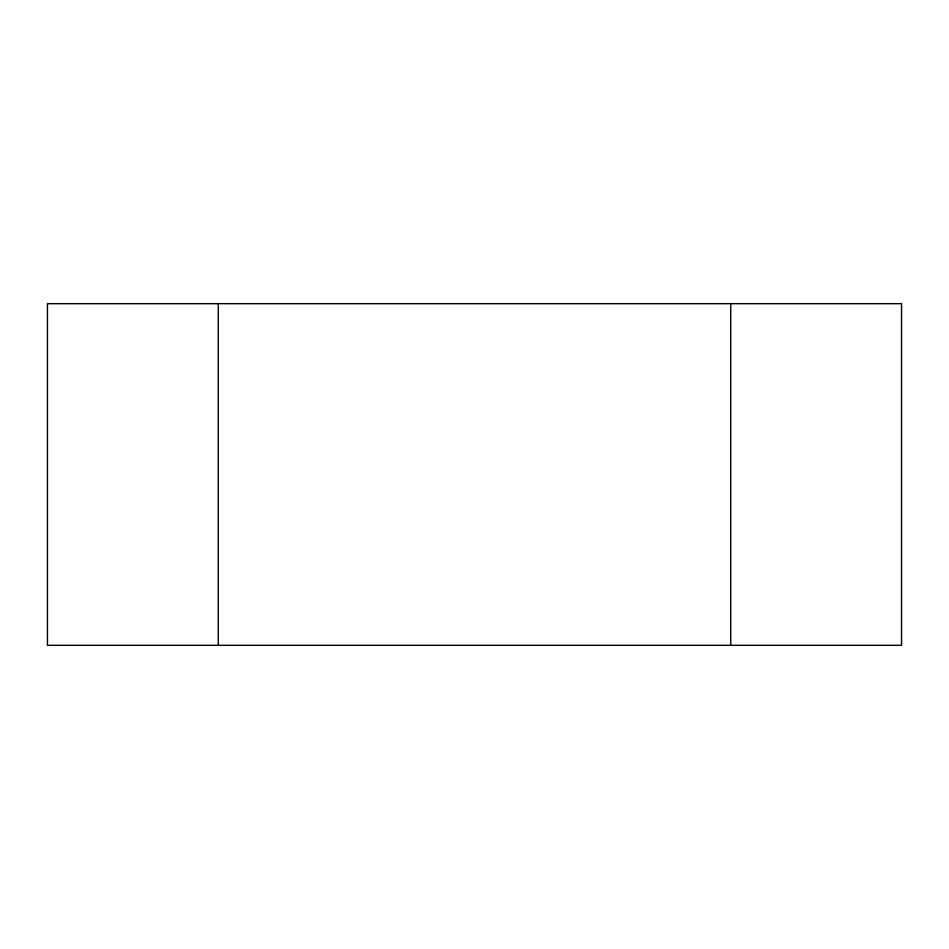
<?xml version="1.0" encoding="UTF-8"?>
<svg xmlns="http://www.w3.org/2000/svg" width="949" height="949" viewBox="0 0 949 949"><rect width="100%" height="100%" fill="white"/><g stroke="black" fill="none" stroke-linecap="round" stroke-linejoin="round"><path stroke-width="1.42" d="M730.73 303.68L730.73 645.32M218.27 303.68L218.27 645.32M901.55 303.68L47.45 303.68L47.45 645.32L901.55 645.32L901.55 303.68"/></g></svg>
